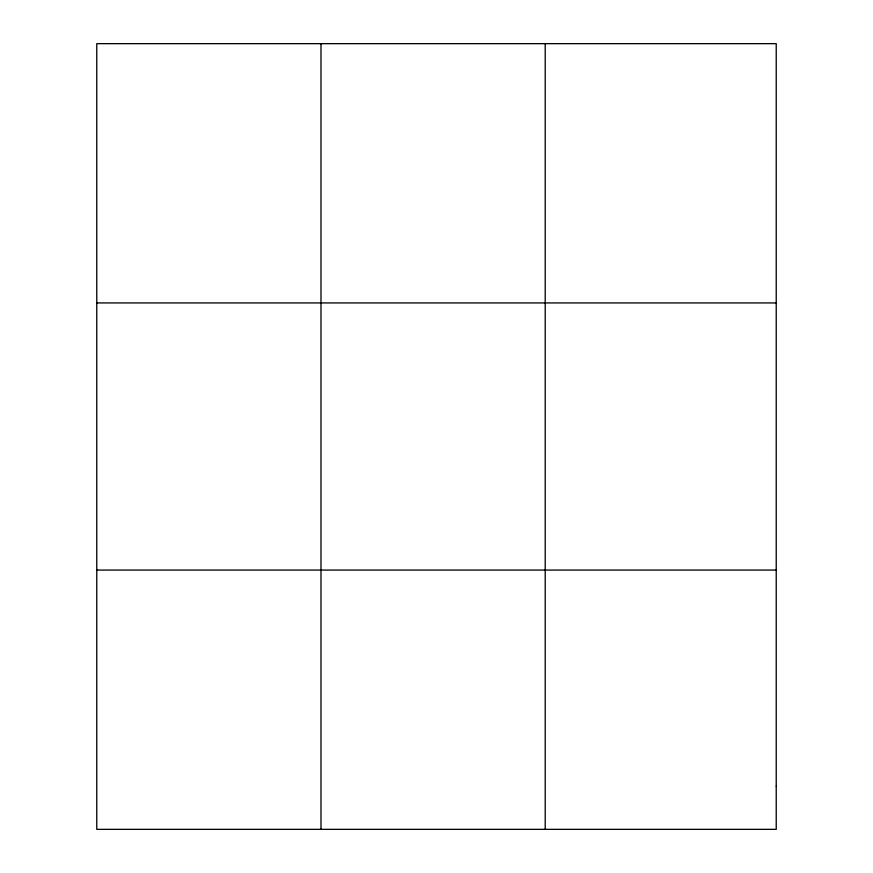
<?xml version="1.0" encoding="UTF-8"?>
<svg xmlns="http://www.w3.org/2000/svg" width="873" height="873" viewBox="0 0 873 873"><rect width="100%" height="100%" fill="white"/><g stroke="black" fill="none" stroke-linecap="round" stroke-linejoin="round"><path stroke-width="1.31" d="M320.991 43.65L320.991 829.35M545.21 43.65L545.21 829.35M96.772 302.931L776.228 302.931M96.772 570.069L776.228 570.069M776.228 786.137L776.228 829.35L96.772 829.35L96.772 43.65L776.228 43.65L776.228 786.137"/></g></svg>
